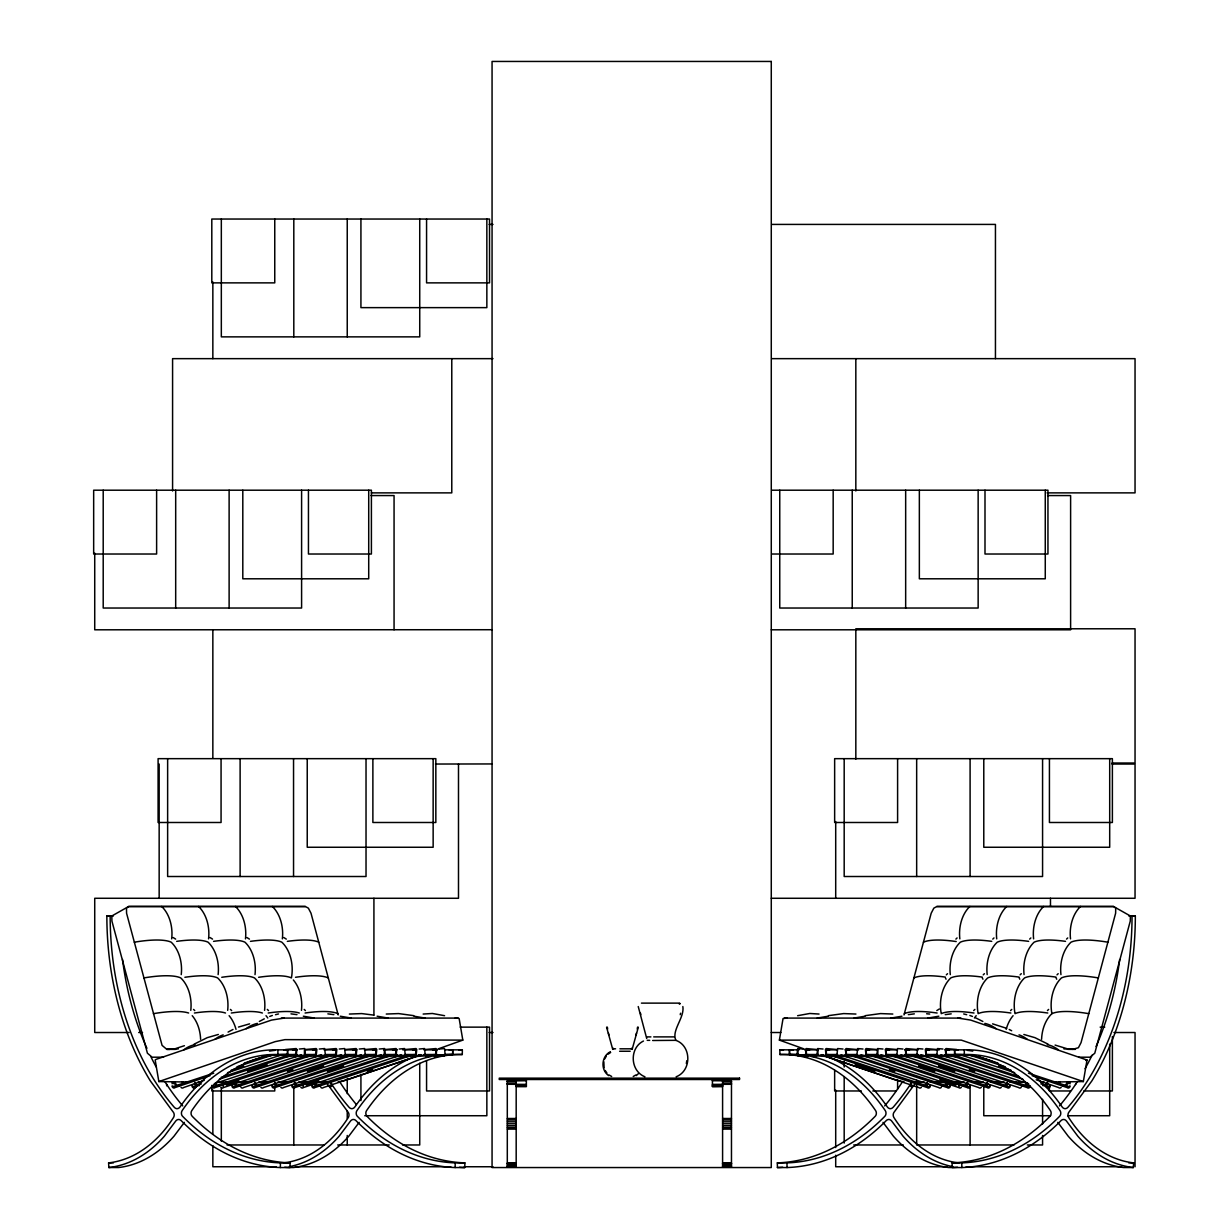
<?xml version="1.0" encoding="UTF-8"?>
<svg xmlns="http://www.w3.org/2000/svg" width="1229" height="1229" viewBox="0 0 1229 1229"><rect width="100%" height="100%" fill="white"/><g stroke="black" fill="none" stroke-linecap="round" stroke-linejoin="round"><path stroke-width="1.5" d="M284.698 1167.258A251.484 177.821 90 0 0 289.998 1167.55L290.075 1162.88L280.427 1162.88A246.814 174.518 90 0 1 182.476 1116.193A3.687 2.596 90 0 1 182.122 1110.663A182.614 129.122 90 0 1 277.862 1054.513L277.923 1049.843L297.172 1049.843M289.307 1166.674A142.841 100.993 90 0 0 339.173 1136.164L350.664 1120.848A6.13 4.332 -90 0 1 355.949 1120.602A251.484 177.821 90 0 0 455.145 1167.55L464.792 1167.55L464.869 1162.88A246.814 174.518 -90 0 1 366.903 1116.193A3.687 2.596 -90 0 1 366.549 1110.663A182.614 129.122 -90 0 1 462.288 1054.513L462.35 1049.843A187.284 132.425 -90 0 0 458.74 1049.812M359.16 1122.369L348.821 1136.164A142.841 100.993 -90 0 1 293.285 1167.535L280.35 1167.55L280.427 1162.88M455.145 1167.55L455.222 1162.88A246.814 174.518 -90 0 1 357.255 1116.193A3.687 2.596 -90 0 1 356.902 1110.663A182.614 129.122 -90 0 1 431.379 1056.402M612.733 1049.382L606.588 1027.229M1057.816 1122.369L1068.17 1136.164A142.841 100.993 -90 0 0 1123.69 1167.535L1133.338 1167.535L1133.599 1162.88A138.17 97.706 -90 0 1 1068.646 1117.438A3.687 2.596 -90 0 1 1068.646 1112.522L1091.828 1080.952A251.484 177.821 -90 0 0 1135.335 915.974L1128.821 915.974M603.838 1061.795L604.1 1067.724M638.312 1027.229L632.152 1049.382M682.848 1006.551C684.676 1017.858 671.142 1030.593 675.919 1040.333L652.66 1040.502M679.13 1003.74L680.19 1003.74L679.145 1003.586M631.383 1049.074L631.506 1048.276M686.35 1063.484L686.781 1060.719M637.252 1029.088L637.559 1027.121M804.119 1048.951L779.386 1040.118L783.042 1018.58L787.067 1018.073M1051.809 1082.058L1083.348 1081.566L1087.02 1060.028L970.664 1020.085L957.959 1018.073M680.251 1014.693L680.559 1013.234M636.007 1034.972L636.468 1033.021M904.022 1014.908L931.183 913.239L933.825 908.154L936.836 906.51L1113.566 906.51L1130.373 915.989L1130.281 921.074L1094.778 1053.207L1090.062 1057.201L1078.663 1057.201M1069.829 1082.227L1069.829 1083.102A2.996 2.12 -90 0 1 1070.136 1083.748M646.715 1038.505L638.235 1006.551M604.714 1058.937L606.189 1056.341M917.034 1080.952L893.852 1112.522A3.687 2.596 -90 0 0 893.867 1117.438A138.17 97.706 90 0 0 958.804 1162.88M184.381 1122.369L174.026 1136.164A142.841 100.993 90 0 1 118.506 1167.535L108.859 1167.535L108.598 1162.88A138.17 97.706 -90 0 0 173.55 1117.438A3.687 2.596 90 0 0 173.55 1112.522L150.368 1080.952A251.484 177.821 90 0 1 106.862 915.974L113.375 915.974M827.762 1056.663L817.7 1055.772L816.993 1054.728L817.669 1048.552L823.046 1049.028M816.886 1055.772L816.225 1056.663L806.163 1055.772L805.456 1049.443L806.132 1048.552L816.886 1049.505M836.872 1055.772L836.196 1056.663L826.134 1055.772L825.427 1049.443L826.103 1048.552L836.872 1049.505M856.843 1055.772L856.167 1056.663L846.105 1055.772L845.414 1049.443L846.074 1048.552L856.843 1049.505M876.815 1055.772L876.139 1056.663L866.092 1055.772L865.385 1049.443L866.061 1048.552L876.815 1049.505M896.786 1055.772L896.125 1056.663L886.063 1055.772L885.356 1049.443L886.032 1048.552L896.786 1049.505M916.773 1055.772L916.097 1056.663L906.034 1055.772L905.327 1049.443L906.003 1048.552L916.773 1049.505M936.744 1055.772L936.068 1056.663L926.005 1055.772L925.314 1049.443L925.975 1048.552L936.744 1049.505M956.715 1055.772L956.054 1056.663L945.992 1055.772L945.285 1049.443L945.961 1048.552L956.715 1049.505M955.885 939.11L957.084 937.942M946.33 974.858L947.528 973.691M992.771 939.11L993.969 937.942M936.79 1010.591L939.309 1008.994M983.231 974.858L984.414 973.691M1029.656 939.11L1030.854 937.942M973.675 1010.591L974.874 1009.424M1020.116 974.858L1021.299 973.691M1066.542 939.11L1067.74 937.942M1010.561 1010.591L1011.759 1009.424M1057.001 974.858L1058.184 973.691M1047.446 1010.591L1048.644 1009.424M636.269 1075.605L638.588 1073.47M284.237 1018.073L271.532 1020.085L156.16 1059.321L155.177 1060.028L158.848 1081.566L275.188 1041.639L284.944 1039.642L462.811 1040.118L438.077 1048.951M610.306 1051.763C601.365 1056.218 600.397 1069.952 608.632 1075.605M608.201 1054.129L610.659 1052.439M643.458 1041.04C629.14 1048.045 630.093 1071.012 644.948 1076.788M633.227 1076.481L635.823 1074.991M676.119 1076.788C691.789 1070.828 691.712 1045.91 675.842 1040.333M228.072 1032.083L233.003 1029.472M259.334 1021.468L264.266 1018.856M194.028 1044.22L207.225 1037.675L218.347 1034.465M1072.471 1049.397L1078.417 1047.722L1081.044 1042.622L1115.625 913.239L1115.717 908.154L1113.566 906.51L936.836 906.51M175.609 1048.567L184.396 1045.71M779.386 1040.118L961.278 1040.118L1083.348 1081.566M1085.868 1060.519L1087.02 1060.028M238.487 1027.06L249.61 1023.849M269.735 1016.444L272.346 1015.461M817.193 1018.073L828.192 1016.214M854.078 1018.073L865.078 1016.214M890.964 1018.073L901.963 1016.214M927.849 1018.073L938.848 1016.214M409.334 1058.707L346.455 1080.061L338.052 1081.904M173.274 1082.227A2.996 2.12 -90 0 1 176.039 1085.622L213.723 1073.194M244.218 1063.116L269.335 1054.82M210.128 1075.652L175.148 1087.542A2.996 2.12 -90 0 1 171.968 1086.037M237.043 1066.772L272.915 1054.928M231.129 1070.229L243.68 1066.081M204.214 1080.383L183.582 1087.542A2.996 2.12 -90 0 1 181.016 1087.327M227.534 1072.687L281.364 1054.928M194.858 1082.365A2.996 2.12 -90 0 1 196.025 1085.622L201.402 1083.84M221.128 1077.326L287.509 1055.419M196.025 1086.897L195.119 1087.542A2.996 2.12 -90 0 1 191.939 1086.037M219.346 1079.2L289.307 1056.11M247.521 1071.411L267.246 1064.898M215.229 1083.348L301.335 1054.928M215.674 1083.379A2.996 2.12 -90 0 1 215.997 1085.622L307.496 1055.419M309.278 1056.11L215.106 1087.542A2.996 2.12 -90 0 1 211.91 1086.037M226.228 1085.038L238.779 1080.89M321.307 1054.928L223.54 1087.542A2.996 2.12 -90 0 1 220.974 1087.327M234.293 1082.119A2.996 2.12 -90 0 1 235.968 1085.622L325.67 1056.018M329.264 1056.11L235.077 1087.542A2.996 2.12 -90 0 1 231.897 1086.037M287.463 1071.411L292.84 1069.629M341.278 1054.928L243.511 1087.542A2.996 2.12 -90 0 1 240.945 1087.327M254.787 1082.365A2.996 2.12 -90 0 1 255.939 1085.622L345.641 1056.018M349.236 1056.11L255.048 1087.542A2.996 2.12 -90 0 1 251.868 1086.037M307.434 1071.411L323.58 1066.081M361.265 1054.928L263.498 1087.542A2.996 2.12 -90 0 1 260.917 1087.327M274.774 1082.365A2.996 2.12 -90 0 1 275.926 1085.622L367.41 1055.419M369.207 1056.11L275.035 1087.542A2.996 2.12 -90 0 1 271.839 1086.037M327.421 1071.411L343.567 1066.081M381.236 1054.928L283.469 1087.542A2.996 2.12 -90 0 1 280.888 1087.327M294.223 1082.119A2.996 2.12 -90 0 1 295.897 1085.622L387.396 1055.419M389.178 1056.11L295.006 1087.542A2.996 2.12 -90 0 1 291.811 1086.037M306.129 1085.038L318.68 1080.89M401.207 1054.928L303.44 1087.542A2.996 2.12 -90 0 1 300.875 1087.327M314.194 1082.119A2.996 2.12 -90 0 1 315.868 1085.622L405.57 1056.018M409.165 1056.11L314.977 1087.542A2.996 2.12 -90 0 1 311.797 1086.037M367.363 1071.411L372.756 1069.629M421.194 1054.928L323.411 1087.542A2.996 2.12 -90 0 1 320.846 1087.327M797.621 1015.692L809.819 1013.479L819.052 1014.048M275.48 1014.693L278.507 1013.956M828.469 1015.646L843.632 1013.587L855.937 1014.048M865.354 1015.646L880.517 1013.587L892.822 1014.048M908.339 1014.632L914.33 1013.864M945.224 1014.632L951.215 1013.864M285.481 1049.505L296.235 1048.552L296.911 1049.443L296.204 1055.772L286.142 1056.663L285.481 1055.772M284.36 1050.134L287.571 1049.843L287.571 1054.513L277.938 1055.358L289.752 1055.358M299.292 1049.028L304.684 1048.552L305.345 1054.728L304.654 1055.772L294.591 1056.663M292.794 1050.134L296.005 1049.843L296.005 1054.513L286.388 1055.358M305.453 1049.505L316.222 1048.552L316.882 1049.443L316.191 1055.772L306.129 1056.663L305.453 1055.772M319.279 1049.028L324.656 1048.552L325.332 1054.728L324.625 1055.772L314.563 1056.663M312.78 1050.134L315.976 1049.843L315.976 1054.513L306.359 1055.358M325.424 1049.505L336.193 1048.552L336.869 1049.443L336.162 1055.772L326.1 1056.663L325.424 1055.772M339.25 1049.028L344.627 1048.552L345.303 1054.728L344.596 1055.772L334.534 1056.663M332.752 1050.134L335.963 1049.843L335.963 1054.513L326.33 1055.358M345.41 1049.505L356.164 1048.552L356.84 1049.443L356.133 1055.772L346.071 1056.663L345.41 1055.772M359.221 1049.028L364.598 1048.552L365.274 1054.728L364.567 1055.772L354.52 1056.663M352.723 1050.134L355.934 1049.843L355.934 1054.513L346.301 1055.358M365.382 1049.505L376.135 1048.552L376.811 1049.443L376.105 1055.772L366.058 1056.663L365.382 1055.772M379.193 1049.028L384.585 1048.552L385.245 1054.728L384.554 1055.772L374.492 1056.663M372.694 1050.134L375.905 1049.843L375.905 1054.513L366.288 1055.358M385.353 1049.505L396.122 1048.552L396.783 1049.443L396.091 1055.772L386.029 1056.663L385.353 1055.772M399.179 1049.028L404.556 1048.552L405.232 1054.728L404.525 1055.772L394.463 1056.663M392.681 1050.134L395.892 1049.843L395.892 1054.513L386.259 1055.358M405.324 1049.505L416.093 1048.552L416.769 1049.443L416.063 1055.772L406 1056.663L405.324 1055.772M419.15 1049.028L424.527 1048.552L425.203 1054.728L424.497 1055.772L414.434 1056.663M412.652 1050.134L415.863 1049.843L415.863 1054.513L406.231 1055.358M425.311 1049.505L436.065 1048.552L436.741 1049.443L436.034 1055.772L425.971 1056.663L425.311 1055.772M439.122 1049.028L444.514 1048.552L445.175 1054.728L444.483 1055.772L434.421 1056.663M432.623 1050.134L435.834 1049.843L435.834 1054.513L426.217 1055.358M449.507 1050.134L452.718 1049.843L452.718 1054.513L437.324 1055.358M349.374 1014.048L361.679 1013.587L373.785 1015.108M386.259 1014.048L398.58 1013.587L413.727 1015.646M423.145 1014.048L432.378 1013.479L444.575 1015.692M303.348 1016.214L314.347 1018.073M340.233 1016.214L351.233 1018.073M377.119 1016.214L388.118 1018.073M414.004 1016.214L425.004 1018.073M489.173 224.415L492.998 224.415M771.689 224.415L995.444 224.415L995.444 358.653M492.998 358.653L172.582 358.653L172.582 490.97M771.689 358.653L1135.043 358.653L1135.043 492.875L1047.077 492.875M772.119 490.202L1047.953 490.202L1047.953 554.018L984.997 554.018L984.997 490.202M371.465 492.875L451.78 492.875L451.78 358.653M371.035 495.564L394.063 495.564L394.063 629.801M1047.584 495.564L1070.613 495.564L1070.613 629.801L771.274 629.801M772.119 554.018L833.17 554.018L833.17 490.202M492.061 629.724L94.725 629.801L94.725 553.096M1112.091 763.025L1135.043 763.025L1135.043 628.787L855.83 628.787L855.83 759.184M435.465 764.039L492.061 763.946M1112.015 764.039L1135.043 764.039L1135.043 898.276L771.274 898.276M338.175 1014.908L311.014 913.239L308.371 908.154L305.36 906.51L128.63 906.51L111.824 915.989L111.916 921.074L147.419 1053.207L152.135 1057.201L163.534 1057.201M1135.335 915.974L1132.032 915.974A246.814 174.518 90 0 1 1067.909 1107.314A6.13 4.332 90 0 1 1062.04 1106.822A187.284 132.425 -90 0 0 964.273 1049.843L945.024 1049.843M641.43 1003.125L679.652 1003.125M281.287 1018.088L458.018 1018.088L459.154 1018.58L462.811 1040.118M784.179 1018.088L960.909 1018.088M460.138 1027.137L489.526 1027.137L489.526 1090.968L426.571 1090.968L426.571 1060.934M1100.155 1027.137L1104.748 1027.137M129.137 1032.514L94.725 1032.514L94.725 898.276L458.494 898.276L458.494 764.039M138.708 1032.514L142.533 1032.514M489.173 1032.514L492.998 1032.514M771.274 1032.514L780.83 1032.514M1113.935 1032.514L1135.043 1032.514L1135.043 1166.751M646.869 1036.892L650.894 1036.892M653.705 1036.892L674.214 1036.892M647.222 1040.333L649.711 1040.333M612.733 1048.813L615.591 1048.813M619.938 1048.813L632.167 1048.813M166.76 1048.921L178.266 1048.921M1063.93 1048.921L1075.436 1048.921M305.36 906.51L131.534 906.464L128.63 906.51L126.479 908.154L126.572 913.239L162.074 1045.372L166.806 1049.366L175.563 1049.397M1067.801 1049.366L1075.406 1049.366M304.853 1049.843L316.375 1049.843M324.057 1049.843L335.578 1049.843M345.18 1049.843L356.702 1049.843M364.383 1049.843L375.905 1049.843M383.586 1049.843L397.028 1049.843M402.789 1049.843L416.232 1049.843M423.913 1049.843L437.355 1049.843M445.036 1049.843L462.35 1049.843M952.89 1166.674A142.841 100.993 90 0 1 903.023 1136.164L891.532 1120.848A6.13 4.332 -90 0 0 886.247 1120.602A251.484 177.821 90 0 1 787.052 1167.55L777.419 1167.55L777.327 1162.88A246.814 174.518 90 0 0 875.294 1116.193A3.687 2.596 -90 0 0 875.647 1110.663A182.614 129.122 90 0 0 779.908 1054.513L779.847 1049.843L799.08 1049.843M804.841 1049.843L818.284 1049.843M825.965 1049.843L837.487 1049.843M845.168 1049.843L858.61 1049.843M866.291 1049.843L877.813 1049.843L877.829 1054.513L866.291 1054.513L866.291 1049.843L869.502 1050.134M885.494 1049.843L897.016 1049.843M904.698 1049.843L918.14 1049.843M925.821 1049.843L939.263 1049.843M619.616 1051.256L630.185 1051.256M277.862 1054.513L297.172 1054.513M304.853 1054.513L316.375 1054.513M325.977 1054.513L335.578 1054.513M345.18 1054.513L356.702 1054.513M364.383 1054.513L375.905 1054.513M383.586 1054.513L397.028 1054.513M404.71 1054.513L416.232 1054.513M423.913 1054.513L437.355 1054.513M445.036 1054.513L462.288 1054.513M779.908 1054.513L799.08 1054.513M804.841 1054.513L818.284 1054.513M825.965 1054.513L837.487 1054.513M845.168 1054.513L856.69 1054.513M885.494 1054.513L897.016 1054.513M904.698 1054.513L918.14 1054.513M925.821 1054.513L937.343 1054.513M945.024 1054.513L964.335 1054.513A182.614 129.122 -90 0 1 1060.074 1110.663A3.687 2.596 -90 0 1 1059.721 1116.193A246.814 174.518 -90 0 1 961.769 1162.88L952.122 1162.88L952.198 1167.55A251.484 177.821 90 0 0 957.499 1167.258M297.141 1055.358L310.584 1055.358M318.265 1055.358L329.787 1055.358M337.468 1055.358L349.681 1055.358M358.591 1055.358L370.113 1055.358M377.795 1055.358L389.639 1055.358M396.998 1055.358L410.44 1055.358M418.121 1055.358L429.643 1055.358M804.872 1055.358L789.479 1054.513L789.479 1049.843A187.284 132.425 -90 0 1 793.104 1049.812M810.925 1055.358L824.075 1055.358M831.756 1055.358L845.199 1055.358M852.557 1055.358L864.402 1055.358M872.083 1055.358L883.605 1055.358M892.515 1055.358L904.728 1055.358M912.41 1055.358L923.931 1055.358M931.613 1055.358L945.055 1055.358M952.444 1055.358L964.258 1055.358L954.626 1054.513L954.626 1049.843A187.284 132.425 -90 0 1 958.251 1049.812M516.18 1079.892L526.365 1079.892M712.421 1079.892L722.591 1079.892M526.365 1080.721L507.3 1080.967M712.421 1080.721L731.47 1080.844L731.47 1166.751L722.591 1166.628M507.3 1081.29L516.18 1081.29M722.591 1081.29L731.47 1081.29M507.3 1081.735L516.18 1081.735M722.591 1081.735L731.47 1081.735M190.387 1082.058L158.848 1081.566M197.992 1082.058L201.786 1082.058M218.9 1082.058L230.299 1082.058M237.904 1082.058L251.192 1082.058M258.797 1082.058L270.196 1082.058M277.8 1082.058L291.104 1082.058M298.708 1082.058L310.107 1082.058M317.712 1082.058L331.016 1082.058M911.181 1082.058L924.485 1082.058M930.184 1082.058L945.393 1082.058M951.092 1082.058L964.396 1082.058M972.001 1082.058L983.4 1082.058M991.004 1082.058L1004.308 1082.058M1010.008 1082.058L1025.201 1082.058M1040.41 1082.058L1044.204 1082.058M507.3 1083.502L516.18 1083.502M722.591 1083.502L731.47 1083.502M507.3 1083.947L516.18 1083.947M722.591 1083.947L731.47 1083.947M507.3 1084.27L526.365 1084.393M712.421 1084.393L731.47 1084.27M516.18 1085.299L526.365 1085.299M712.421 1085.299L722.591 1085.299M176.039 1085.622L179.419 1085.622M196.025 1085.622L199.39 1085.622M215.997 1085.622L219.376 1085.622M235.968 1085.622L241.038 1085.622M255.939 1085.622L259.319 1085.622M275.926 1085.622L279.29 1085.622M295.897 1085.622L299.277 1085.622M315.868 1085.622L320.938 1085.622M922.948 1085.622L926.328 1085.622A2.996 2.12 -90 0 1 927.48 1082.365M941.23 1085.622L946.299 1085.622A2.996 2.12 -90 0 1 947.974 1082.119M962.906 1085.622L966.271 1085.622A2.996 2.12 -90 0 1 967.96 1082.119M982.877 1085.622L986.257 1085.622A2.996 2.12 -90 0 1 987.409 1082.365M1002.849 1085.622L1006.228 1085.622A2.996 2.12 -90 0 1 1007.381 1082.365M1021.145 1085.622L1026.2 1085.622A2.996 2.12 -90 0 1 1026.891 1082.795M1042.806 1085.622L1046.171 1085.622A2.996 2.12 -90 0 1 1047.861 1082.119M1062.778 1085.622L1066.158 1085.622A2.996 2.12 -90 0 1 1068.923 1082.227M516.18 1086.313L526.365 1086.313M712.421 1086.451L722.591 1086.451L712.421 1086.605L712.421 1079.093M516.18 1086.605L526.365 1086.605L526.365 1079.093M861.36 1090.968L834.645 1090.968L834.645 1070.321M872.805 1090.968L895.695 1090.968M1070.413 1090.968L1049.428 1090.968L1049.428 1085.33M1083.763 1090.968L1112.383 1090.968L1112.383 1036.523M364.752 1115.732L486.853 1115.732L486.853 1027.137M1050.565 1115.732L983.784 1115.732L983.784 1087.465M1067.724 1115.732L1109.695 1115.732L1109.695 1044.112M507.3 1118.498L516.18 1118.498M722.591 1118.498L731.47 1118.498M507.3 1120.018L516.18 1120.018M722.591 1120.018L731.47 1120.018M507.3 1121.831L516.18 1121.831M722.591 1121.831L731.47 1121.831M507.3 1123.798L516.18 1123.798M722.591 1123.798L731.47 1123.798M507.3 1125.764L516.18 1125.764M722.591 1125.764L731.47 1125.764M507.3 1127.577L516.18 1127.577M722.591 1127.577L731.47 1127.577M507.3 1129.098L516.18 1129.098M722.591 1129.098L731.47 1129.098M227.058 1144.967L324.348 1144.967M337.698 1144.967L389.209 1144.967M402.559 1144.967L419.734 1144.967L419.734 1063.254M853.725 1144.967L903.315 1144.967M1013.971 1144.967L916.665 1144.967L916.665 1080.352M1027.321 1144.967L1042.576 1144.967L1042.576 1135.473M108.598 1162.88L113.421 1162.88M455.222 1162.88L464.869 1162.88M777.327 1162.88L786.975 1162.88A246.814 174.518 -90 0 0 884.941 1116.193A3.687 2.596 -90 0 0 885.295 1110.663A182.614 129.122 -90 0 0 810.817 1056.402M1128.775 1162.88L1133.599 1162.88M507.3 1163.187L516.18 1163.187M722.591 1163.187L731.47 1163.187M507.3 1163.31L516.18 1163.31M722.591 1163.31L731.47 1163.31M507.3 1163.633L516.18 1163.633M722.591 1163.633L731.47 1163.633M507.3 1164.078L516.18 1164.078M722.591 1164.078L731.47 1164.078M507.3 1165.86L516.18 1165.86M722.591 1165.86L731.47 1165.86M507.3 1166.306L516.18 1166.306M722.591 1166.306L731.47 1166.306M276.172 1166.751L212.847 1166.751L212.847 1145.643M295.359 1166.751L450.782 1166.751M464.224 1166.751L492.998 1166.751M507.3 1166.628L516.18 1166.751L516.18 1079.093M946.991 1166.751L835.705 1166.751L835.705 1155.245M966.178 1166.751L1121.616 1166.751M1133.338 1167.535A142.841 100.993 -90 0 1 1077.802 1136.164L1066.311 1120.848A6.13 4.332 -90 0 0 1061.042 1120.602A251.484 177.821 -90 0 1 961.846 1167.55L948.911 1167.535A142.841 100.993 -90 0 1 893.375 1136.164L883.036 1122.369M106.862 915.974L110.164 915.974A246.814 174.518 -90 0 0 174.288 1107.314A6.13 4.332 90 0 0 180.156 1106.822A187.284 132.425 90 0 1 277.923 1049.843M455.129 1018.073L458.018 1018.088M166.806 1049.366L169.725 1049.397M926.62 1013.771L929.723 1014.048M957.837 1050.134L954.626 1049.843L954.687 1054.513A182.614 129.122 90 0 1 1050.442 1110.663A3.687 2.596 -90 0 1 1050.088 1116.193A246.814 174.518 -90 0 1 952.122 1162.88M942.904 1049.028L937.512 1048.552L936.851 1054.728L937.543 1055.772L947.605 1056.663M949.402 1050.134L946.192 1049.843L946.192 1054.513L955.809 1055.358M922.918 1049.028L917.541 1048.552L916.865 1054.728L917.571 1055.772L927.634 1056.663M929.416 1050.134L926.22 1049.843L926.22 1054.513L935.837 1055.358M902.946 1049.028L897.569 1048.552L896.893 1054.728L897.6 1055.772L907.663 1056.663M909.445 1050.134L906.234 1049.843L906.234 1054.513L915.866 1055.358M882.975 1049.028L877.598 1048.552L876.922 1054.728L877.629 1055.772L887.676 1056.663M889.473 1050.134L886.263 1049.843L886.263 1054.513L895.895 1055.358M863.004 1049.028L857.612 1048.552L856.951 1054.728L857.642 1055.772L867.705 1056.663M843.017 1049.028L837.64 1048.552L836.964 1054.728L837.671 1055.772L847.733 1056.663M849.516 1050.134L846.305 1049.843L846.305 1054.513L855.937 1055.358M829.544 1050.134L826.334 1049.843L826.334 1054.513L835.966 1055.358M803.075 1049.028L797.682 1048.552L797.022 1054.728L797.713 1055.772L807.776 1056.663M866.291 1054.513L875.908 1055.358M809.573 1050.134L806.362 1049.843L806.362 1054.513L815.979 1055.358M792.69 1050.134L789.479 1049.843L789.556 1054.513A182.614 129.122 -90 0 1 803.766 1055.219M327.866 1013.864L333.858 1014.632M290.981 1013.864L296.972 1014.632M904.145 1081.904L895.741 1080.061L827.486 1056.879M992.586 1023.849L1006.674 1028.335M1023.849 1034.465L1034.972 1037.675L1048.168 1044.22M1055.096 1045.08L1066.588 1048.567M963.69 1013.956L966.716 1014.693M283.791 937.527L286.311 939.11M246.906 937.527L249.426 939.11M210.021 937.527L212.54 939.11M173.135 937.527L175.655 939.11M978.253 1056.602L997.979 1063.116M1028.473 1073.194L1066.158 1085.622M969.282 1054.928L1005.153 1066.772M1032.068 1075.652L1067.049 1087.542A2.996 2.12 -90 0 0 1070.229 1086.037M998.516 1066.081L1011.068 1070.229M960.832 1054.928L1014.662 1072.687M1036.185 1079.799L1058.615 1087.542A2.996 2.12 -90 0 0 1061.18 1087.327M954.687 1055.419L1019.271 1076.742M1040.794 1083.84L1046.171 1085.622M952.89 1056.11L1022.851 1079.2M1046.171 1086.897L1047.077 1087.542A2.996 2.12 -90 0 0 1050.257 1086.037M940.861 1054.928L1028.765 1083.947M936.498 1056.018L1026.2 1085.622M932.919 1056.11L1027.091 1087.542A2.996 2.12 -90 0 0 1030.286 1086.037M969.328 1069.629L974.705 1071.411M920.89 1054.928L1018.657 1087.542A2.996 2.12 -90 0 0 1021.238 1087.327M916.527 1056.018L1006.228 1085.622M912.932 1056.11L1007.119 1087.542A2.996 2.12 -90 0 0 1010.299 1086.037M938.587 1066.081L954.733 1071.411M900.918 1054.928L998.685 1087.542A2.996 2.12 -90 0 0 1001.251 1087.327M894.758 1055.419L986.257 1085.622M892.961 1056.11L987.148 1087.542A2.996 2.12 -90 0 0 990.328 1086.037M918.616 1066.081L934.762 1071.411M880.932 1054.928L978.699 1087.542A2.996 2.12 -90 0 0 981.28 1087.327M874.787 1055.419L966.271 1085.622M872.989 1056.11L967.162 1087.542A2.996 2.12 -90 0 0 970.357 1086.037M939.893 1079.707L956.039 1085.038M860.961 1054.928L958.728 1087.542A2.996 2.12 -90 0 0 961.308 1087.327M856.598 1056.018L946.299 1085.622M853.018 1056.11L947.19 1087.542A2.996 2.12 -90 0 0 950.386 1086.037M889.427 1069.629L894.804 1071.411M840.989 1054.928L938.756 1087.542A2.996 2.12 -90 0 0 941.322 1087.327M836.626 1056.018L926.328 1085.622M833.032 1056.11L927.219 1087.542A2.996 2.12 -90 0 0 930.399 1086.037M855.092 1064.898L874.833 1071.411M821.003 1054.928L918.785 1087.542A2.996 2.12 -90 0 0 921.351 1087.327M969.85 1015.461L972.462 1016.444M975.411 1017.72L982.862 1021.468M1009.193 1029.472L1011.667 1030.747M609.077 1074.991L611.673 1076.481M304.208 1009.424L305.406 1010.591M267.323 1009.424L268.521 1010.591M230.437 1009.424L231.636 1010.591M193.552 1009.424L194.75 1010.591M325.163 1080.952L348.345 1112.522A3.687 2.596 -90 0 1 348.345 1117.438A138.17 97.706 -90 0 1 283.392 1162.88M605.19 1070.505L606.88 1072.963M1056.141 978.038L1056.71 979.206M1019.256 978.038L1019.824 979.206M982.37 978.038L982.939 979.206M945.485 978.038L946.053 979.206M172.367 1082.227L172.367 1083.102A2.996 2.12 -90 0 0 172.06 1083.748M608.432 1033.021L608.877 1034.972M640.524 1013.234L640.831 1014.693M607.341 1027.121L607.648 1029.088M613.379 1048.276L613.517 1049.074M961.769 1162.88L961.846 1167.55M786.975 1162.88L787.052 1167.55M964.273 1049.843L964.335 1054.513M1109.695 758.662L1109.695 847.257L983.784 847.257L983.784 758.662M1050.472 898.276L1050.472 905.942M1049.428 758.662L1049.428 822.493L1112.383 822.493L1112.383 758.662L834.645 758.662L834.645 822.493L897.6 822.493L897.6 758.662M1045.264 490.202L1045.264 578.798L919.353 578.798L919.353 490.202M1042.576 758.662L1042.576 876.507L844.185 876.507L844.185 758.662M1042.576 1099.356L1042.576 1124.059M978.146 490.202L978.146 608.032L779.754 608.032L779.754 490.202M970.096 758.662L970.096 876.507M970.096 1086.052L970.096 1144.967M916.665 758.662L916.665 876.507M905.665 490.202L905.665 608.032M897.6 1079.707L897.6 1089.078M855.83 358.653L855.83 490.97M852.235 490.202L852.235 608.032M844.185 1061.349L844.185 1067.049M844.185 1076.558L844.185 1143.078M835.705 821.571L835.705 898.276M835.705 1090.046L835.705 1147.563M817.899 1049.843L817.899 1054.513M797.928 1049.843L797.928 1054.513M722.591 1079.093L722.591 1166.751M507.3 1080.844L507.3 1166.751M486.853 219.039L486.853 307.634L360.927 307.634L360.927 219.039M433.146 758.662L433.146 847.257L307.235 847.257L307.235 758.662M426.571 219.039L426.571 282.87L489.526 282.87L489.526 219.039L211.803 219.039L211.803 282.87L274.758 282.87L274.758 219.039M419.734 219.039L419.734 336.869L221.328 336.869L221.328 219.039M384.354 1049.843L384.354 1054.513M373.923 898.276L373.923 1015.246M372.879 758.662L372.879 822.493L435.834 822.493L435.834 758.662L158.095 758.662L158.095 822.493L221.066 822.493L221.066 758.662M368.715 490.202L368.715 578.798L242.804 578.798L242.804 490.202M366.027 758.662L366.027 876.507L167.636 876.507L167.636 758.662M360.927 1074.269L360.927 1100.662M347.239 219.039L347.239 336.869M347.239 1078.447L347.239 1093.656M347.239 1110.755L347.239 1118.359M347.239 1135.473L347.239 1144.967M308.448 490.202L308.448 554.018L371.404 554.018L371.404 490.202L93.665 490.202L93.665 554.018L156.621 554.018L156.621 490.202M304.439 1049.843L304.439 1054.513M301.597 490.202L301.597 608.032L103.205 608.032L103.205 490.202M293.808 219.039L293.808 336.869M293.808 1087.957L293.808 1144.967M293.547 758.662L293.547 876.507M274.758 1087.204L274.758 1090.968L211.803 1090.968L211.803 1085.33M240.116 758.662L240.116 876.507M229.116 490.202L229.116 608.032M221.328 1087.957L221.328 1141.173M212.847 281.948L212.847 358.653M212.847 629.724L212.847 758.201M212.847 1090.046L212.847 1134.152M175.686 490.202L175.686 608.032M159.155 764.039L159.155 898.276M1049.259 1086.006A1.705 1.198 -90 0 1 1047.354 1086.175A1.705 1.198 -90 0 1 1047.738 1083.517M1018.088 1083.379A2.996 2.12 -90 0 1 1019.993 1082.073M1029.287 1086.006A1.705 1.198 -90 0 1 1027.275 1085.99A1.705 1.198 -90 0 1 1028.059 1083.379M998.117 1083.379A2.996 2.12 -90 0 1 1000.022 1082.073M1009.301 1086.006A1.705 1.198 -90 0 1 1007.396 1086.175A1.705 1.198 -90 0 1 1007.78 1083.517M978.146 1083.379A2.996 2.12 -90 0 1 980.035 1082.073M989.33 1086.006A1.705 1.198 -90 0 1 987.425 1086.175A1.705 1.198 -90 0 1 987.809 1083.517M958.159 1083.379A2.996 2.12 -90 0 1 960.602 1082.227M959.234 1086.467A1.705 1.198 -90 0 1 958.835 1085.806M969.358 1086.006A1.705 1.198 -90 0 1 967.438 1086.175A1.705 1.198 -90 0 1 967.822 1083.517M938.188 1083.379A2.996 2.12 -90 0 1 940.093 1082.073M949.372 1086.006A1.705 1.198 -90 0 1 947.375 1085.99A1.705 1.198 -90 0 1 948.158 1083.379M1058.046 1083.379A2.996 2.12 -90 0 1 1059.951 1082.073M1069.23 1086.006A1.705 1.198 -90 0 1 1067.555 1086.467A1.705 1.198 -90 0 1 1067.233 1084.101A1.705 1.198 -90 0 1 1068.907 1083.64M918.217 1083.379A2.996 2.12 -90 0 1 920.122 1082.073M929.401 1086.006A1.705 1.198 -90 0 1 927.496 1086.175A1.705 1.198 -90 0 1 927.88 1083.517M967.315 1050.349A187.284 132.425 -90 0 1 972.738 1051.102M821.863 1054.605A187.284 132.425 -90 0 1 887.246 1106.822A6.13 4.332 -90 0 0 893.114 1107.314A246.814 174.518 90 0 0 912.164 1081.674M1119.665 959.511A246.814 174.518 90 0 1 1096.053 1046.524M1092.028 1055.265A246.814 174.518 90 0 1 1085.038 1068.738M1077.311 1081.674A246.814 174.518 90 0 1 1059.444 1105.916M782.719 1167.258A251.484 177.821 90 0 1 777.419 1167.55M902.532 1081.674A246.814 174.518 -90 0 1 884.665 1105.916M779.847 1049.843A187.284 132.425 -90 0 1 783.457 1049.812M912.532 1086.006A1.705 1.198 -90 0 1 910.52 1085.99A1.705 1.198 -90 0 1 911.303 1083.379M1075.544 1084.5A1.705 1.198 -90 0 1 1075.882 1083.763M1041.593 1039.304A32.784 23.182 -90 0 1 1051.901 1013.664A32.784 23.182 90 0 1 1061.457 977.931A58.485 14.625 15 0 1 1098.342 977.931M1051.901 1013.664A58.485 14.625 15 0 1 1088.786 1013.664M1028.627 941.353A58.485 14.625 15 0 0 997.226 942.197A32.784 23.182 -90 0 0 987.179 974.612M1019.087 977.086A58.485 14.625 15 0 0 987.67 977.931A32.784 23.182 -90 0 0 978.13 1013.664A58.485 14.625 15 0 1 1010.883 1013.019M1055.972 977.086A58.485 14.625 15 0 0 1024.556 977.931A32.784 23.182 90 0 0 1015.016 1013.664A58.485 14.625 15 0 1 1047.769 1013.019M1024.064 974.612A32.784 23.182 90 0 1 1034.111 942.197A58.485 14.625 15 0 1 1065.512 941.353M1006.182 1029.364A32.784 23.182 -90 0 1 1013.08 1015.692M974.428 1017.996A32.784 23.182 -90 0 1 976.195 1015.692M973.998 1013.019A58.485 14.625 15 0 0 941.245 1013.664A32.784 23.182 -90 0 1 950.785 977.931A58.485 14.625 15 0 1 982.201 977.086M1070.505 938.879A32.784 23.182 -90 0 1 1080.552 906.464M1033.62 938.879A32.784 23.182 -90 0 1 1043.651 906.464M1060.95 974.612A32.784 23.182 90 0 1 1070.997 942.197A58.485 14.625 15 0 1 1107.882 942.197M991.742 941.353A58.485 14.625 15 0 0 960.341 942.197A32.784 23.182 -90 0 0 950.294 974.612M904.36 1013.664A58.485 14.625 15 0 1 937.112 1013.019M996.719 938.879A32.784 23.182 -90 0 1 1006.766 906.464M959.834 938.879A32.784 23.182 -90 0 1 969.881 906.464M913.9 977.931A58.485 14.625 15 0 1 945.316 977.086M923.455 942.197A58.485 14.625 15 0 1 956.208 941.552M984.798 1023.388A58.485 40.219 -71.2 0 1 995.982 1028.688M1047.308 1044.619A58.485 40.219 -71.2 0 1 1058.507 1049.904M1019.025 1034.849A58.485 40.219 -71.2 0 1 1027.244 1039.304M294.345 1083.517A1.705 1.198 -90 0 1 294.73 1086.175A1.705 1.198 -90 0 1 292.825 1086.006M301.566 1082.227A2.996 2.12 -90 0 1 304.009 1083.379M303.348 1085.806A1.705 1.198 -90 0 1 302.933 1086.467M274.374 1083.517A1.705 1.198 -90 0 1 274.758 1086.175A1.705 1.198 -90 0 1 272.838 1086.006M282.132 1082.073A2.996 2.12 -90 0 1 284.037 1083.379M254.388 1083.517A1.705 1.198 -90 0 1 254.772 1086.175A1.705 1.198 -90 0 1 252.867 1086.006M262.161 1082.073A2.996 2.12 -90 0 1 264.066 1083.379M234.124 1083.379A1.705 1.198 -90 0 1 234.893 1085.99A1.705 1.198 -90 0 1 232.895 1086.006M242.174 1082.073A2.996 2.12 -90 0 1 244.079 1083.379M214.445 1083.517A1.705 1.198 -90 0 1 214.829 1086.175A1.705 1.198 -90 0 1 212.924 1086.006M221.666 1082.227A2.996 2.12 -90 0 1 224.108 1083.379M223.432 1085.806A1.705 1.198 -90 0 1 223.033 1086.467M194.474 1083.517A1.705 1.198 -90 0 1 194.858 1086.175A1.705 1.198 -90 0 1 192.938 1086.006M314.025 1083.379A1.705 1.198 -90 0 1 314.793 1085.99A1.705 1.198 -90 0 1 312.796 1086.006M322.075 1082.073A2.996 2.12 -90 0 1 323.98 1083.379M173.289 1083.64A1.705 1.198 -90 0 1 174.964 1084.101A1.705 1.198 -90 0 1 174.641 1086.467A1.705 1.198 -90 0 1 172.966 1086.006M182.245 1082.073A2.996 2.12 -90 0 1 184.15 1083.379M420.333 1054.605A187.284 132.425 -90 0 0 354.951 1106.822A6.13 4.332 -90 0 1 349.082 1107.314A246.814 174.518 90 0 1 330.033 1081.674M449.092 1049.812A187.284 132.425 -90 0 1 452.718 1049.843L452.641 1054.513A182.614 129.122 -90 0 0 438.43 1055.219M269.458 1051.102A187.284 132.425 -90 0 1 274.881 1050.349M283.945 1049.812A187.284 132.425 -90 0 1 287.571 1049.843L287.509 1054.513A182.614 129.122 -90 0 0 191.755 1110.663A3.687 2.596 90 0 0 192.123 1116.193A246.814 174.518 -90 0 0 290.075 1162.88M464.792 1167.55A251.484 177.821 -90 0 1 459.492 1167.258M356.349 1104.518A246.814 174.518 90 0 1 339.665 1081.674M280.35 1167.55A251.484 177.821 90 0 1 181.155 1120.602A6.13 4.332 -90 0 0 175.885 1120.848L164.394 1136.164A142.841 100.993 -90 0 1 108.859 1167.535M182.752 1105.916A246.814 174.518 90 0 1 164.886 1081.674M156.252 1067.095A246.814 174.518 90 0 1 151.013 1056.986M146.927 1048.291A246.814 174.518 90 0 1 122.531 959.511M166.529 1084.101A1.705 1.198 -90 0 1 166.606 1085.806M331.2 1083.517A1.705 1.198 -90 0 1 331.584 1086.175A1.705 1.198 -90 0 1 329.679 1086.006M305.084 1013.019A58.485 14.625 -15 0 1 337.837 1013.664M213.569 941.353A58.485 14.625 -15 0 1 244.97 942.197A32.784 23.182 90 0 1 255.017 974.612M218.132 974.612A32.784 23.182 -90 0 0 208.085 942.197A58.485 14.625 -15 0 0 176.684 941.353M221.758 977.285A58.485 14.625 -15 0 1 254.526 977.931A32.784 23.182 90 0 1 264.573 1010.346M184.872 977.285A58.485 14.625 -15 0 1 217.641 977.931A32.784 23.182 -90 0 1 227.672 1010.346M231.313 1013.019A58.485 14.625 -15 0 1 262.392 1013.019M229.116 1015.692A32.784 23.182 -90 0 1 236.014 1029.364M266.002 1015.692A32.784 23.182 -90 0 1 267.768 1017.996M194.428 1013.019A58.485 14.625 -15 0 1 225.506 1013.019M192.216 1015.692A32.784 23.182 -90 0 1 200.604 1039.304M250.455 941.353A58.485 14.625 -15 0 1 281.856 942.197A32.784 23.182 90 0 1 291.411 977.931A58.485 14.625 -15 0 0 258.643 977.285M272.316 906.464A32.784 23.182 -90 0 1 282.363 938.879M235.43 906.464A32.784 23.182 -90 0 1 245.477 938.879M181.247 974.612A32.784 23.182 -90 0 0 171.2 942.197A58.485 14.625 -15 0 0 134.314 942.197M143.854 977.931A58.485 14.625 -15 0 1 180.755 977.931A32.784 23.182 -90 0 1 190.787 1010.346M153.41 1013.664A58.485 14.625 -15 0 1 188.621 1013.019M287.34 941.353A58.485 14.625 -15 0 1 318.741 942.197M198.545 906.464A32.784 23.182 -90 0 1 208.577 938.879M161.66 906.464A32.784 23.182 -90 0 1 171.691 938.879M295.528 977.285A58.485 14.625 -15 0 1 328.297 977.931M293.332 979.959A32.784 23.182 90 0 1 301.458 1010.346M268.199 1013.019A58.485 14.625 -15 0 1 299.277 1013.019M246.215 1028.688A58.485 40.219 71.2 0 1 257.399 1023.388M214.952 1039.304A58.485 40.219 71.2 0 1 223.171 1034.849M183.689 1049.904A58.485 40.219 71.2 0 1 194.889 1044.619M771.274 61.45L492.061 61.45L492.061 1167.55L771.274 1167.55L771.274 61.45M739.535 1078.156L499.251 1078.156L499.251 1079.508L739.535 1079.508L739.535 1078.156M526.365 1085.852L516.18 1085.852L526.365 1086.006M722.591 1085.852L712.421 1085.852L722.591 1086.006"/></g></svg>
